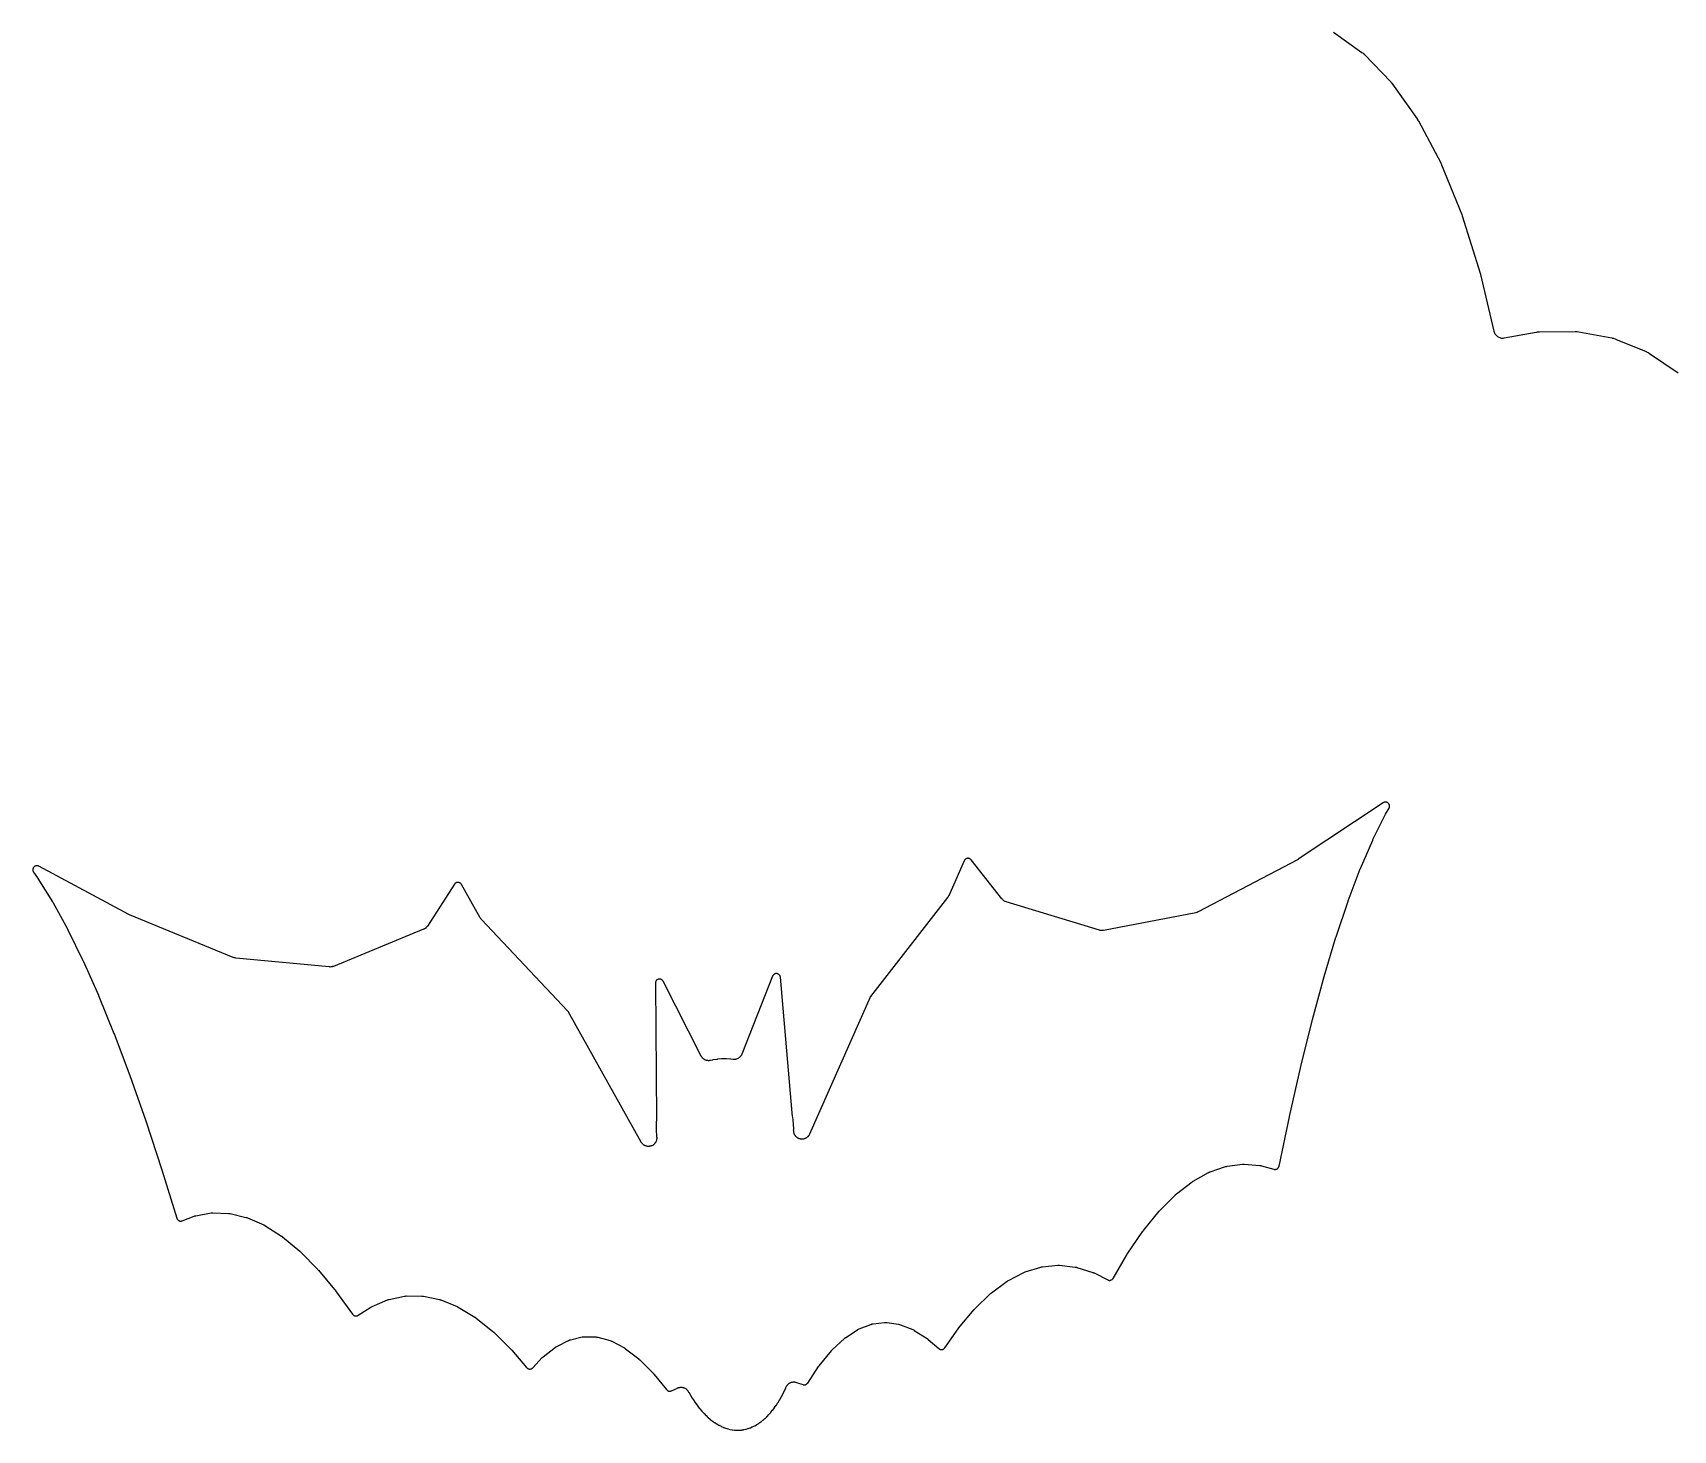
# Model space of a CAD drawing. Header units: millimetres. Extents: x 5 to 283, y 5 to 271.
# Drawn here: x 5 to 46.71, y 163.17 to 198.7 of the extents above; entities that cross this region are included whole.
import ezdxf

# ---------------------------------------------------------------- set-up
doc = ezdxf.new("R2010")
doc.units = ezdxf.units.MM

msp = doc.modelspace()

# ---------------------------------------------------------------- linework, layer by layer
at = {"layer": 'Schnitt'}
msp.add_lwpolyline([(38.072, 198.724), (38.79, 198.207), (38.794, 198.204), (38.82, 198.184), (38.828, 198.177), (38.851, 198.154), (38.855, 198.151), (39.526, 197.455), (39.529, 197.452), (39.548, 197.431), (39.553, 197.424), (39.57, 197.402), (39.573, 197.399), (40.194, 196.518), (40.198, 196.512), (40.224, 196.47), (40.227, 196.463), (40.795, 195.394), (40.798, 195.389), (40.815, 195.352), (40.817, 195.347), (41.329, 194.086), (41.331, 194.082), (41.342, 194.051), (41.343, 194.047), (41.796, 192.595), (41.797, 192.592), (41.804, 192.566), (41.805, 192.562), (42.15, 191.115), (42.156, 191.093), (42.164, 191.072), (42.175, 191.052), (42.188, 191.033), (42.202, 191.015), (42.218, 190.999), (42.236, 190.985), (42.255, 190.972), (42.275, 190.962), (42.296, 190.954), (42.318, 190.947), (42.341, 190.943), (42.363, 190.942), (42.386, 190.942), (42.409, 190.945), (43.223, 191.093), (43.228, 191.094), (43.259, 191.098), (43.268, 191.099), (43.299, 191.101), (43.304, 191.101), (44.216, 191.109), (44.221, 191.109), (44.257, 191.108), (44.268, 191.107), (44.303, 191.102), (44.308, 191.101), (45.147, 190.945), (45.153, 190.943), (45.189, 190.935), (45.2, 190.931), (45.236, 190.919), (45.242, 190.917), (46.018, 190.596), (46.024, 190.594), (46.057, 190.578), (46.067, 190.573), (46.099, 190.554), (46.104, 190.551), (46.829, 190.061)], dxfattribs=at)
msp.add_lwpolyline([(5.074, 177.518), (5.064, 177.514), (5.054, 177.51), (5.045, 177.504), (5.037, 177.498), (5.029, 177.491), (5.023, 177.483), (5.017, 177.474), (5.011, 177.465), (5.007, 177.456), (5.004, 177.446), (5.001, 177.435), (5, 177.425), (5, 177.415), (5.001, 177.404), (5.003, 177.394), (5.006, 177.384), (5.009, 177.374), (5.014, 177.365), (5.02, 177.356), (5.122, 177.215), (5.123, 177.213), (5.13, 177.203), (5.131, 177.201), (5.503, 176.604), (5.503, 176.603), (5.508, 176.594), (5.509, 176.593), (5.887, 175.903), (5.887, 175.902), (5.891, 175.895), (5.892, 175.894), (6.275, 175.112), (6.276, 175.111), (6.279, 175.104), (6.279, 175.103), (6.668, 174.229), (6.668, 174.228), (6.67, 174.223), (6.671, 174.222), (7.064, 173.256), (7.065, 173.255), (7.066, 173.25), (7.067, 173.25), (7.465, 172.191), (7.465, 172.191), (7.467, 172.187), (7.467, 172.186), (7.87, 171.037), (7.872, 171.033), (8.28, 169.791), (8.281, 169.787), (8.66, 168.56), (8.664, 168.55), (8.668, 168.541), (8.673, 168.532), (8.68, 168.524), (8.686, 168.517), (8.694, 168.51), (8.702, 168.504), (8.711, 168.499), (8.72, 168.494), (8.729, 168.491), (8.739, 168.488), (8.749, 168.487), (8.759, 168.486), (8.769, 168.486), (8.779, 168.488), (8.789, 168.49), (8.799, 168.493), (9.103, 168.612), (9.106, 168.612), (9.122, 168.618), (9.127, 168.619), (9.143, 168.623), (9.146, 168.623), (9.535, 168.692), (9.538, 168.693), (9.556, 168.695), (9.561, 168.695), (9.579, 168.695), (9.581, 168.695), (9.974, 168.683), (9.977, 168.682), (9.994, 168.681), (9.999, 168.68), (10.016, 168.677), (10.019, 168.677), (10.42, 168.581), (10.423, 168.581), (10.437, 168.576), (10.442, 168.575), (10.456, 168.569), (10.458, 168.569), (10.871, 168.387), (10.873, 168.386), (10.885, 168.381), (10.889, 168.379), (10.9, 168.372), (10.901, 168.371), (11.326, 168.101), (11.329, 168.1), (11.347, 168.086), (11.35, 168.084), (11.785, 167.723), (11.787, 167.721), (11.801, 167.709), (11.803, 167.707), (12.248, 167.254), (12.249, 167.252), (12.259, 167.241), (12.261, 167.239), (12.714, 166.693), (12.715, 166.692), (12.723, 166.682), (12.724, 166.68), (13.13, 166.117), (13.136, 166.109), (13.144, 166.101), (13.152, 166.094), (13.161, 166.088), (13.17, 166.083), (13.18, 166.079), (13.19, 166.076), (13.2, 166.074), (13.211, 166.073), (13.222, 166.074), (13.232, 166.075), (13.242, 166.077), (13.252, 166.08), (13.262, 166.085), (13.271, 166.09), (13.597, 166.298), (13.599, 166.3), (13.611, 166.307), (13.615, 166.309), (13.628, 166.315), (13.63, 166.316), (14.022, 166.482), (14.025, 166.483), (14.04, 166.488), (14.045, 166.49), (14.061, 166.494), (14.063, 166.495), (14.453, 166.576), (14.456, 166.576), (14.473, 166.579), (14.479, 166.58), (14.496, 166.581), (14.499, 166.581), (14.891, 166.58), (14.894, 166.58), (14.911, 166.579), (14.916, 166.579), (14.934, 166.576), (14.936, 166.576), (15.336, 166.493), (15.338, 166.493), (15.354, 166.489), (15.358, 166.487), (15.373, 166.482), (15.375, 166.481), (15.787, 166.314), (15.788, 166.313), (15.801, 166.307), (15.804, 166.305), (15.816, 166.299), (15.818, 166.298), (16.241, 166.042), (16.243, 166.04), (16.263, 166.026), (16.266, 166.024), (16.699, 165.678), (16.701, 165.676), (16.716, 165.663), (16.718, 165.661), (17.161, 165.222), (17.163, 165.221), (17.173, 165.209), (17.175, 165.207), (17.556, 164.759), (17.563, 164.751), (17.571, 164.745), (17.579, 164.739), (17.588, 164.733), (17.598, 164.729), (17.608, 164.726), (17.618, 164.724), (17.628, 164.722), (17.639, 164.722), (17.649, 164.723), (17.659, 164.725), (17.669, 164.727), (17.679, 164.731), (17.688, 164.736), (17.697, 164.742), (17.705, 164.748), (17.713, 164.755), (17.954, 165.013), (17.955, 165.014), (17.965, 165.023), (17.968, 165.026), (17.978, 165.034), (17.979, 165.036), (18.286, 165.276), (18.288, 165.278), (18.302, 165.287), (18.306, 165.29), (18.321, 165.298), (18.323, 165.3), (18.622, 165.452), (18.625, 165.453), (18.643, 165.461), (18.649, 165.463), (18.668, 165.469), (18.671, 165.47), (18.965, 165.54), (18.967, 165.54), (18.981, 165.543), (18.986, 165.544), (18.999, 165.545), (19.004, 165.546), (19.018, 165.546), (19.021, 165.546), (19.316, 165.539), (19.318, 165.539), (19.332, 165.538), (19.336, 165.538), (19.349, 165.536), (19.353, 165.535), (19.367, 165.532), (19.369, 165.531), (19.675, 165.446), (19.678, 165.445), (19.695, 165.44), (19.7, 165.437), (19.717, 165.43), (19.719, 165.429), (20.04, 165.259), (20.042, 165.258), (20.055, 165.25), (20.059, 165.248), (20.071, 165.24), (20.073, 165.238), (20.409, 164.979), (20.411, 164.977), (20.43, 164.961), (20.432, 164.958), (20.78, 164.606), (20.782, 164.604), (20.795, 164.59), (20.797, 164.588), (21.11, 164.199), (21.117, 164.191), (21.125, 164.184), (21.134, 164.177), (21.143, 164.172), (21.152, 164.167), (21.163, 164.164), (21.173, 164.161), (21.183, 164.16), (21.194, 164.16), (21.205, 164.16), (21.215, 164.162), (21.226, 164.165), (21.235, 164.169), (21.393, 164.241), (21.395, 164.242), (21.411, 164.248), (21.416, 164.25), (21.431, 164.254), (21.436, 164.255), (21.452, 164.258), (21.457, 164.259), (21.473, 164.26), (21.478, 164.26), (21.494, 164.26), (21.499, 164.259), (21.515, 164.258), (21.52, 164.257), (21.535, 164.253), (21.54, 164.252), (21.555, 164.247), (21.56, 164.245), (21.574, 164.238), (21.579, 164.236), (21.593, 164.228), (21.597, 164.225), (21.61, 164.216), (21.614, 164.213), (21.626, 164.202), (21.63, 164.199), (21.64, 164.187), (21.644, 164.183), (21.653, 164.171), (21.656, 164.166), (21.665, 164.152), (21.666, 164.149), (21.673, 164.136), (21.674, 164.135), (21.675, 164.134), (21.675, 164.133), (21.718, 164.059), (21.719, 164.058), (21.72, 164.056), (21.72, 164.055), (21.764, 163.984), (21.765, 163.983), (21.766, 163.982), (21.766, 163.98), (21.811, 163.912), (21.812, 163.911), (21.813, 163.91), (21.814, 163.908), (21.859, 163.843), (21.86, 163.842), (21.861, 163.841), (21.862, 163.839), (21.908, 163.777), (21.909, 163.776), (21.91, 163.775), (21.911, 163.773), (21.958, 163.714), (21.959, 163.713), (21.96, 163.712), (21.962, 163.71), (22.009, 163.655), (22.01, 163.653), (22.011, 163.652), (22.013, 163.651), (22.061, 163.598), (22.062, 163.597), (22.063, 163.595), (22.065, 163.594), (22.113, 163.545), (22.115, 163.544), (22.116, 163.542), (22.118, 163.541), (22.166, 163.495), (22.168, 163.494), (22.169, 163.492), (22.171, 163.491), (22.22, 163.449), (22.222, 163.447), (22.224, 163.446), (22.225, 163.444), (22.274, 163.406), (22.276, 163.404), (22.278, 163.403), (22.28, 163.401), (22.329, 163.366), (22.331, 163.365), (22.334, 163.363), (22.336, 163.362), (22.385, 163.33), (22.387, 163.329), (22.389, 163.327), (22.392, 163.326), (22.441, 163.298), (22.443, 163.296), (22.445, 163.295), (22.448, 163.294), (22.497, 163.269), (22.499, 163.267), (22.502, 163.266), (22.505, 163.265), (22.553, 163.243), (22.556, 163.242), (22.559, 163.241), (22.562, 163.24), (22.61, 163.222), (22.613, 163.221), (22.616, 163.22), (22.619, 163.219), (22.667, 163.204), (22.67, 163.203), (22.673, 163.202), (22.676, 163.201), (22.724, 163.189), (22.728, 163.189), (22.731, 163.188), (22.734, 163.187), (22.782, 163.179), (22.785, 163.178), (22.788, 163.178), (22.792, 163.177), (22.839, 163.172), (22.842, 163.171), (22.846, 163.171), (22.849, 163.171), (22.896, 163.168), (22.9, 163.168), (22.903, 163.168), (22.907, 163.168), (22.954, 163.169), (22.957, 163.169), (22.96, 163.169), (22.964, 163.169), (23.011, 163.173), (23.014, 163.173), (23.018, 163.174), (23.021, 163.174), (23.068, 163.181), (23.071, 163.182), (23.074, 163.182), (23.078, 163.183), (23.124, 163.193), (23.128, 163.194), (23.131, 163.194), (23.134, 163.195), (23.181, 163.208), (23.184, 163.209), (23.187, 163.21), (23.19, 163.211), (23.237, 163.228), (23.24, 163.229), (23.243, 163.23), (23.246, 163.231), (23.292, 163.25), (23.295, 163.252), (23.298, 163.253), (23.301, 163.254), (23.347, 163.277), (23.35, 163.278), (23.353, 163.28), (23.355, 163.281), (23.402, 163.307), (23.404, 163.309), (23.407, 163.31), (23.409, 163.312), (23.456, 163.341), (23.458, 163.343), (23.46, 163.344), (23.462, 163.346), (23.509, 163.379), (23.511, 163.38), (23.513, 163.382), (23.515, 163.383), (23.561, 163.42), (23.563, 163.421), (23.565, 163.423), (23.567, 163.425), (23.612, 163.464), (23.614, 163.466), (23.616, 163.468), (23.618, 163.469), (23.663, 163.512), (23.665, 163.514), (23.666, 163.516), (23.668, 163.517), (23.713, 163.564), (23.714, 163.565), (23.716, 163.567), (23.717, 163.568), (23.761, 163.618), (23.763, 163.62), (23.764, 163.622), (23.765, 163.623), (23.809, 163.676), (23.81, 163.678), (23.811, 163.679), (23.812, 163.681), (23.855, 163.738), (23.856, 163.739), (23.858, 163.741), (23.859, 163.742), (23.901, 163.802), (23.902, 163.803), (23.903, 163.805), (23.904, 163.806), (23.945, 163.869), (23.946, 163.871), (23.947, 163.872), (23.947, 163.874), (23.988, 163.94), (23.988, 163.941), (23.989, 163.942), (23.99, 163.944), (24.029, 164.013), (24.03, 164.014), (24.031, 164.016), (24.031, 164.017), (24.069, 164.089), (24.07, 164.09), (24.071, 164.092), (24.071, 164.093), (24.108, 164.168), (24.109, 164.169), (24.109, 164.17), (24.11, 164.172), (24.146, 164.249), (24.146, 164.251), (24.147, 164.252), (24.147, 164.253), (24.153, 164.267), (24.154, 164.269), (24.162, 164.285), (24.164, 164.289), (24.173, 164.303), (24.175, 164.307), (24.185, 164.319), (24.188, 164.323), (24.199, 164.335), (24.203, 164.339), (24.215, 164.349), (24.219, 164.352), (24.232, 164.361), (24.236, 164.364), (24.25, 164.372), (24.255, 164.374), (24.269, 164.381), (24.274, 164.382), (24.289, 164.387), (24.294, 164.389), (24.309, 164.392), (24.315, 164.393), (24.33, 164.395), (24.335, 164.395), (24.351, 164.395), (24.356, 164.395), (24.372, 164.394), (24.377, 164.393), (24.393, 164.39), (24.398, 164.389), (24.414, 164.384), (24.417, 164.384), (24.58, 164.327), (24.59, 164.324), (24.601, 164.322), (24.612, 164.321), (24.622, 164.322), (24.633, 164.323), (24.643, 164.325), (24.653, 164.329), (24.663, 164.333), (24.672, 164.338), (24.681, 164.345), (24.689, 164.352), (24.696, 164.36), (24.702, 164.368), (24.978, 164.786), (24.979, 164.788), (24.99, 164.803), (24.992, 164.805), (25.306, 165.188), (25.308, 165.191), (25.325, 165.209), (25.327, 165.211), (25.637, 165.501), (25.639, 165.502), (25.65, 165.512), (25.653, 165.515), (25.665, 165.523), (25.667, 165.525), (25.971, 165.724), (25.973, 165.725), (25.989, 165.734), (25.994, 165.737), (26.011, 165.744), (26.013, 165.745), (26.31, 165.859), (26.312, 165.86), (26.325, 165.864), (26.329, 165.865), (26.342, 165.869), (26.346, 165.869), (26.36, 165.872), (26.362, 165.872), (26.656, 165.906), (26.658, 165.907), (26.672, 165.908), (26.677, 165.908), (26.69, 165.908), (26.695, 165.907), (26.709, 165.906), (26.712, 165.906), (27.01, 165.863), (27.013, 165.863), (27.033, 165.859), (27.039, 165.857), (27.058, 165.851), (27.061, 165.85), (27.373, 165.727), (27.376, 165.726), (27.391, 165.719), (27.395, 165.717), (27.41, 165.709), (27.412, 165.707), (27.74, 165.496), (27.742, 165.495), (27.753, 165.488), (27.756, 165.486), (27.766, 165.477), (27.768, 165.476), (28.032, 165.242), (28.04, 165.236), (28.049, 165.23), (28.058, 165.226), (28.068, 165.222), (28.078, 165.219), (28.088, 165.217), (28.099, 165.216), (28.109, 165.216), (28.119, 165.218), (28.129, 165.22), (28.139, 165.223), (28.149, 165.227), (28.158, 165.232), (28.166, 165.238), (28.174, 165.245), (28.181, 165.253), (28.188, 165.261), (28.525, 165.743), (28.526, 165.745), (28.536, 165.758), (28.537, 165.759), (28.937, 166.238), (28.939, 166.24), (28.952, 166.254), (28.954, 166.256), (29.353, 166.642), (29.356, 166.645), (29.374, 166.66), (29.376, 166.662), (29.773, 166.957), (29.775, 166.958), (29.786, 166.966), (29.789, 166.968), (29.801, 166.974), (29.803, 166.975), (30.196, 167.181), (30.199, 167.182), (30.213, 167.189), (30.217, 167.191), (30.232, 167.196), (30.234, 167.197), (30.625, 167.317), (30.627, 167.317), (30.644, 167.321), (30.649, 167.323), (30.666, 167.325), (30.669, 167.325), (31.059, 167.363), (31.062, 167.363), (31.08, 167.364), (31.085, 167.364), (31.103, 167.362), (31.105, 167.362), (31.501, 167.318), (31.504, 167.318), (31.52, 167.315), (31.525, 167.314), (31.541, 167.31), (31.543, 167.309), (31.949, 167.181), (31.951, 167.18), (31.965, 167.175), (31.969, 167.174), (31.982, 167.168), (31.984, 167.167), (32.328, 166.99), (32.338, 166.985), (32.348, 166.982), (32.358, 166.98), (32.368, 166.978), (32.379, 166.978), (32.39, 166.979), (32.4, 166.981), (32.41, 166.984), (32.42, 166.988), (32.429, 166.993), (32.438, 166.999), (32.447, 167.005), (32.454, 167.013), (32.461, 167.021), (32.467, 167.03), (32.818, 167.629), (32.818, 167.631), (32.825, 167.641), (32.826, 167.643), (33.226, 168.229), (33.227, 168.231), (33.236, 168.243), (33.237, 168.245), (33.637, 168.738), (33.639, 168.74), (33.652, 168.754), (33.654, 168.756), (34.053, 169.156), (34.055, 169.158), (34.073, 169.173), (34.075, 169.176), (34.472, 169.484), (34.474, 169.485), (34.484, 169.493), (34.488, 169.495), (34.499, 169.502), (34.501, 169.503), (34.895, 169.722), (34.897, 169.723), (34.911, 169.73), (34.915, 169.732), (34.929, 169.738), (34.932, 169.739), (35.322, 169.871), (35.325, 169.872), (35.341, 169.877), (35.346, 169.878), (35.363, 169.881), (35.366, 169.881), (35.756, 169.931), (35.759, 169.931), (35.776, 169.933), (35.782, 169.933), (35.799, 169.932), (35.802, 169.932), (36.197, 169.901), (36.199, 169.9), (36.216, 169.898), (36.221, 169.897), (36.237, 169.893), (36.24, 169.893), (36.554, 169.803), (36.564, 169.801), (36.574, 169.8), (36.584, 169.799), (36.594, 169.8), (36.604, 169.802), (36.614, 169.804), (36.624, 169.808), (36.633, 169.812), (36.641, 169.817), (36.65, 169.823), (36.657, 169.83), (36.664, 169.838), (36.67, 169.846), (36.675, 169.855), (36.68, 169.864), (36.683, 169.873), (36.686, 169.883), (36.948, 171.14), (36.949, 171.144), (37.238, 172.418), (37.239, 172.422), (37.532, 173.606), (37.532, 173.606), (37.533, 173.61), (37.533, 173.611), (37.83, 174.702), (37.831, 174.703), (37.832, 174.708), (37.832, 174.708), (38.133, 175.708), (38.133, 175.708), (38.135, 175.714), (38.135, 175.715), (38.44, 176.622), (38.44, 176.623), (38.443, 176.629), (38.443, 176.63), (38.751, 177.445), (38.751, 177.446), (38.754, 177.454), (38.755, 177.455), (39.066, 178.177), (39.067, 178.179), (39.071, 178.188), (39.072, 178.189), (39.385, 178.818), (39.386, 178.82), (39.392, 178.831), (39.393, 178.833), (39.481, 178.983), (39.486, 178.992), (39.49, 179.002), (39.493, 179.012), (39.495, 179.022), (39.496, 179.033), (39.495, 179.043), (39.494, 179.054), (39.492, 179.064), (39.489, 179.074), (39.485, 179.083), (39.479, 179.092), (39.473, 179.101), (39.467, 179.109), (39.459, 179.116), (39.451, 179.123), (39.442, 179.128), (39.432, 179.133), (39.423, 179.136), (39.413, 179.139), (39.402, 179.141), (39.392, 179.141), (39.381, 179.141), (39.371, 179.139), (39.361, 179.137), (39.351, 179.134), (39.341, 179.129), (39.332, 179.124), (37.175, 177.687), (37.173, 177.685), (37.157, 177.676), (37.154, 177.674), (34.63, 176.348), (34.627, 176.347), (34.612, 176.34), (34.607, 176.338), (34.593, 176.333), (34.588, 176.331), (34.572, 176.327), (34.569, 176.327), (32.222, 175.878), (32.22, 175.877), (32.204, 175.875), (32.198, 175.874), (32.183, 175.874), (32.178, 175.874), (32.163, 175.875), (32.158, 175.875), (32.143, 175.877), (32.138, 175.878), (32.122, 175.882), (32.119, 175.883), (29.746, 176.606), (29.743, 176.607), (29.727, 176.613), (29.722, 176.615), (29.708, 176.622), (29.703, 176.625), (29.69, 176.633), (29.685, 176.636), (29.672, 176.646), (29.668, 176.649), (29.657, 176.66), (29.653, 176.664), (29.642, 176.677), (29.64, 176.679), (28.858, 177.671), (28.851, 177.679), (28.844, 177.686), (28.835, 177.693), (28.827, 177.698), (28.817, 177.703), (28.808, 177.706), (28.798, 177.709), (28.788, 177.711), (28.778, 177.711), (28.767, 177.711), (28.757, 177.71), (28.747, 177.708), (28.737, 177.704), (28.728, 177.7), (28.719, 177.695), (28.711, 177.689), (28.703, 177.682), (28.696, 177.675), (28.689, 177.667), (28.684, 177.658), (28.679, 177.649), (28.286, 176.76), (28.285, 176.757), (28.275, 176.738), (28.272, 176.733), (28.26, 176.716), (28.258, 176.713), (26.301, 174.199), (26.293, 174.188), (26.288, 174.177), (24.748, 170.695), (24.747, 170.693), (24.739, 170.678), (24.736, 170.674), (24.728, 170.661), (24.725, 170.656), (24.716, 170.644), (24.713, 170.64), (24.702, 170.629), (24.698, 170.626), (24.687, 170.616), (24.683, 170.612), (24.67, 170.603), (24.666, 170.601), (24.652, 170.593), (24.648, 170.591), (24.634, 170.584), (24.629, 170.583), (24.614, 170.578), (24.609, 170.576), (24.594, 170.573), (24.589, 170.572), (24.574, 170.57), (24.569, 170.57), (24.554, 170.569), (24.549, 170.569), (24.533, 170.57), (24.528, 170.571), (24.513, 170.573), (24.508, 170.575), (24.493, 170.579), (24.488, 170.58), (24.474, 170.586), (24.469, 170.588), (24.455, 170.594), (24.451, 170.597), (24.438, 170.605), (24.433, 170.608), (24.421, 170.617), (24.417, 170.621), (24.406, 170.631), (24.403, 170.635), (24.392, 170.646), (24.389, 170.65), (24.38, 170.663), (24.377, 170.667), (24.37, 170.68), (24.367, 170.685), (24.361, 170.699), (24.359, 170.704), (24.354, 170.718), (24.353, 170.723), (24.349, 170.738), (24.348, 170.743), (24.346, 170.76), (24.346, 170.762), (24.345, 170.773), (24.345, 170.777), (24.344, 170.802), (24.344, 170.806), (24.345, 170.823), (24.345, 170.827), (24.345, 170.83), (24.345, 170.834), (24.344, 170.938), (24.344, 170.941), (24.343, 170.945), (24.343, 170.948), (24.335, 171.052), (24.335, 171.055), (24.334, 171.059), (24.334, 171.062), (24.319, 171.165), (24.318, 171.169), (24.318, 171.172), (24.317, 171.175), (24.309, 171.213), (24.308, 171.216), (24.305, 171.239), (24.305, 171.242), (24.009, 174.685), (24.008, 174.695), (24.005, 174.705), (24.002, 174.715), (23.997, 174.724), (23.992, 174.733), (23.986, 174.742), (23.979, 174.749), (23.971, 174.756), (23.963, 174.763), (23.954, 174.768), (23.945, 174.773), (23.935, 174.776), (23.925, 174.779), (23.914, 174.78), (23.904, 174.781), (23.894, 174.78), (23.883, 174.778), (23.873, 174.776), (23.863, 174.772), (23.854, 174.768), (23.845, 174.762), (23.837, 174.756), (23.829, 174.749), (23.822, 174.741), (23.816, 174.733), (23.811, 174.724), (23.807, 174.714), (23.024, 172.73), (23.023, 172.727), (23.016, 172.712), (23.014, 172.707), (23.006, 172.693), (23.003, 172.689), (22.993, 172.676), (22.99, 172.672), (22.979, 172.66), (22.976, 172.656), (22.964, 172.646), (22.96, 172.642), (22.947, 172.633), (22.943, 172.63), (22.929, 172.622), (22.925, 172.619), (22.91, 172.612), (22.905, 172.61), (22.89, 172.605), (22.885, 172.604), (22.87, 172.6), (22.865, 172.599), (22.849, 172.597), (22.844, 172.596), (22.828, 172.596), (22.822, 172.596), (22.805, 172.597), (22.803, 172.597), (22.747, 172.604), (22.744, 172.604), (22.74, 172.604), (22.737, 172.605), (22.633, 172.61), (22.629, 172.61), (22.626, 172.61), (22.622, 172.61), (22.518, 172.609), (22.515, 172.608), (22.511, 172.608), (22.508, 172.608), (22.404, 172.6), (22.401, 172.599), (22.397, 172.599), (22.394, 172.599), (22.291, 172.583), (22.287, 172.583), (22.284, 172.582), (22.281, 172.582), (22.226, 172.57), (22.223, 172.569), (22.206, 172.567), (22.201, 172.566), (22.185, 172.565), (22.18, 172.565), (22.164, 172.566), (22.159, 172.566), (22.143, 172.569), (22.138, 172.57), (22.123, 172.573), (22.117, 172.575), (22.103, 172.58), (22.098, 172.582), (22.083, 172.589), (22.079, 172.592), (22.065, 172.6), (22.061, 172.603), (22.048, 172.612), (22.044, 172.616), (22.032, 172.627), (22.029, 172.63), (22.018, 172.642), (22.015, 172.647), (22.006, 172.659), (22.003, 172.664), (21.994, 172.679), (21.993, 172.681), (21.027, 174.583), (21.022, 174.592), (21.016, 174.6), (21.009, 174.608), (21.001, 174.615), (20.993, 174.622), (20.984, 174.627), (20.975, 174.632), (20.965, 174.635), (20.955, 174.638), (20.945, 174.64), (20.934, 174.64), (20.924, 174.64), (20.913, 174.638), (20.903, 174.636), (20.893, 174.632), (20.884, 174.628), (20.875, 174.623), (20.867, 174.617), (20.859, 174.61), (20.852, 174.602), (20.846, 174.593), (20.84, 174.584), (20.836, 174.575), (20.833, 174.565), (20.83, 174.555), (20.829, 174.545), (20.828, 174.534), (20.858, 171.079), (20.858, 171.076), (20.857, 171.053), (20.857, 171.05), (20.852, 171.012), (20.852, 171.008), (20.852, 171.005), (20.852, 171.002), (20.846, 170.898), (20.846, 170.894), (20.846, 170.891), (20.846, 170.887), (20.848, 170.783), (20.848, 170.78), (20.848, 170.776), (20.848, 170.773), (20.856, 170.669), (20.857, 170.665), (20.857, 170.662), (20.857, 170.659), (20.86, 170.641), (20.86, 170.638), (20.862, 170.613), (20.863, 170.609), (20.863, 170.598), (20.863, 170.595), (20.862, 170.579), (20.861, 170.574), (20.859, 170.558), (20.858, 170.553), (20.855, 170.538), (20.853, 170.533), (20.848, 170.519), (20.846, 170.514), (20.84, 170.5), (20.838, 170.496), (20.83, 170.482), (20.827, 170.478), (20.818, 170.466), (20.815, 170.462), (20.805, 170.45), (20.801, 170.446), (20.79, 170.436), (20.786, 170.433), (20.774, 170.423), (20.769, 170.42), (20.756, 170.412), (20.752, 170.41), (20.738, 170.403), (20.733, 170.401), (20.719, 170.396), (20.714, 170.394), (20.699, 170.39), (20.694, 170.389), (20.679, 170.387), (20.674, 170.386), (20.658, 170.385), (20.653, 170.385), (20.638, 170.385), (20.633, 170.386), (20.618, 170.388), (20.613, 170.389), (20.598, 170.392), (20.593, 170.394), (20.578, 170.399), (20.573, 170.401), (20.559, 170.407), (20.555, 170.409), (20.541, 170.417), (20.537, 170.42), (20.524, 170.429), (20.52, 170.432), (20.509, 170.442), (20.505, 170.445), (20.495, 170.457), (20.491, 170.461), (20.482, 170.473), (20.479, 170.477), (20.47, 170.491), (20.469, 170.493), (18.608, 173.814), (18.601, 173.825), (18.592, 173.835), (16.407, 176.154), (16.405, 176.156), (16.391, 176.172), (16.388, 176.177), (16.376, 176.195), (16.375, 176.198), (15.899, 177.046), (15.894, 177.054), (15.888, 177.062), (15.881, 177.07), (15.873, 177.077), (15.865, 177.083), (15.856, 177.088), (15.846, 177.092), (15.837, 177.095), (15.826, 177.098), (15.816, 177.099), (15.806, 177.099), (15.796, 177.098), (15.786, 177.097), (15.776, 177.094), (15.766, 177.09), (15.757, 177.086), (15.748, 177.08), (15.74, 177.074), (15.732, 177.067), (15.726, 177.059), (15.72, 177.051), (15.034, 175.989), (15.033, 175.987), (15.023, 175.973), (15.019, 175.969), (15.009, 175.957), (15.005, 175.953), (14.993, 175.942), (14.989, 175.939), (14.977, 175.929), (14.972, 175.926), (14.959, 175.918), (14.954, 175.916), (14.938, 175.908), (14.936, 175.907), (12.641, 174.963), (12.639, 174.963), (12.623, 174.957), (12.618, 174.955), (12.604, 174.952), (12.599, 174.951), (12.583, 174.949), (12.578, 174.948), (12.563, 174.947), (12.558, 174.947), (12.542, 174.948), (12.539, 174.948), (10.16, 175.174), (10.158, 175.174), (10.141, 175.177), (10.136, 175.178), (10.121, 175.182), (10.116, 175.183), (10.101, 175.189), (10.098, 175.19), (7.46, 176.272), (7.457, 176.274), (7.44, 176.282), (7.438, 176.283), (5.155, 177.51), (5.145, 177.515), (5.135, 177.518), (5.125, 177.521), (5.115, 177.522), (5.104, 177.523), (5.094, 177.522), (5.084, 177.52)], close=True, dxfattribs=at)

doc.saveas('drawing.dxf')
